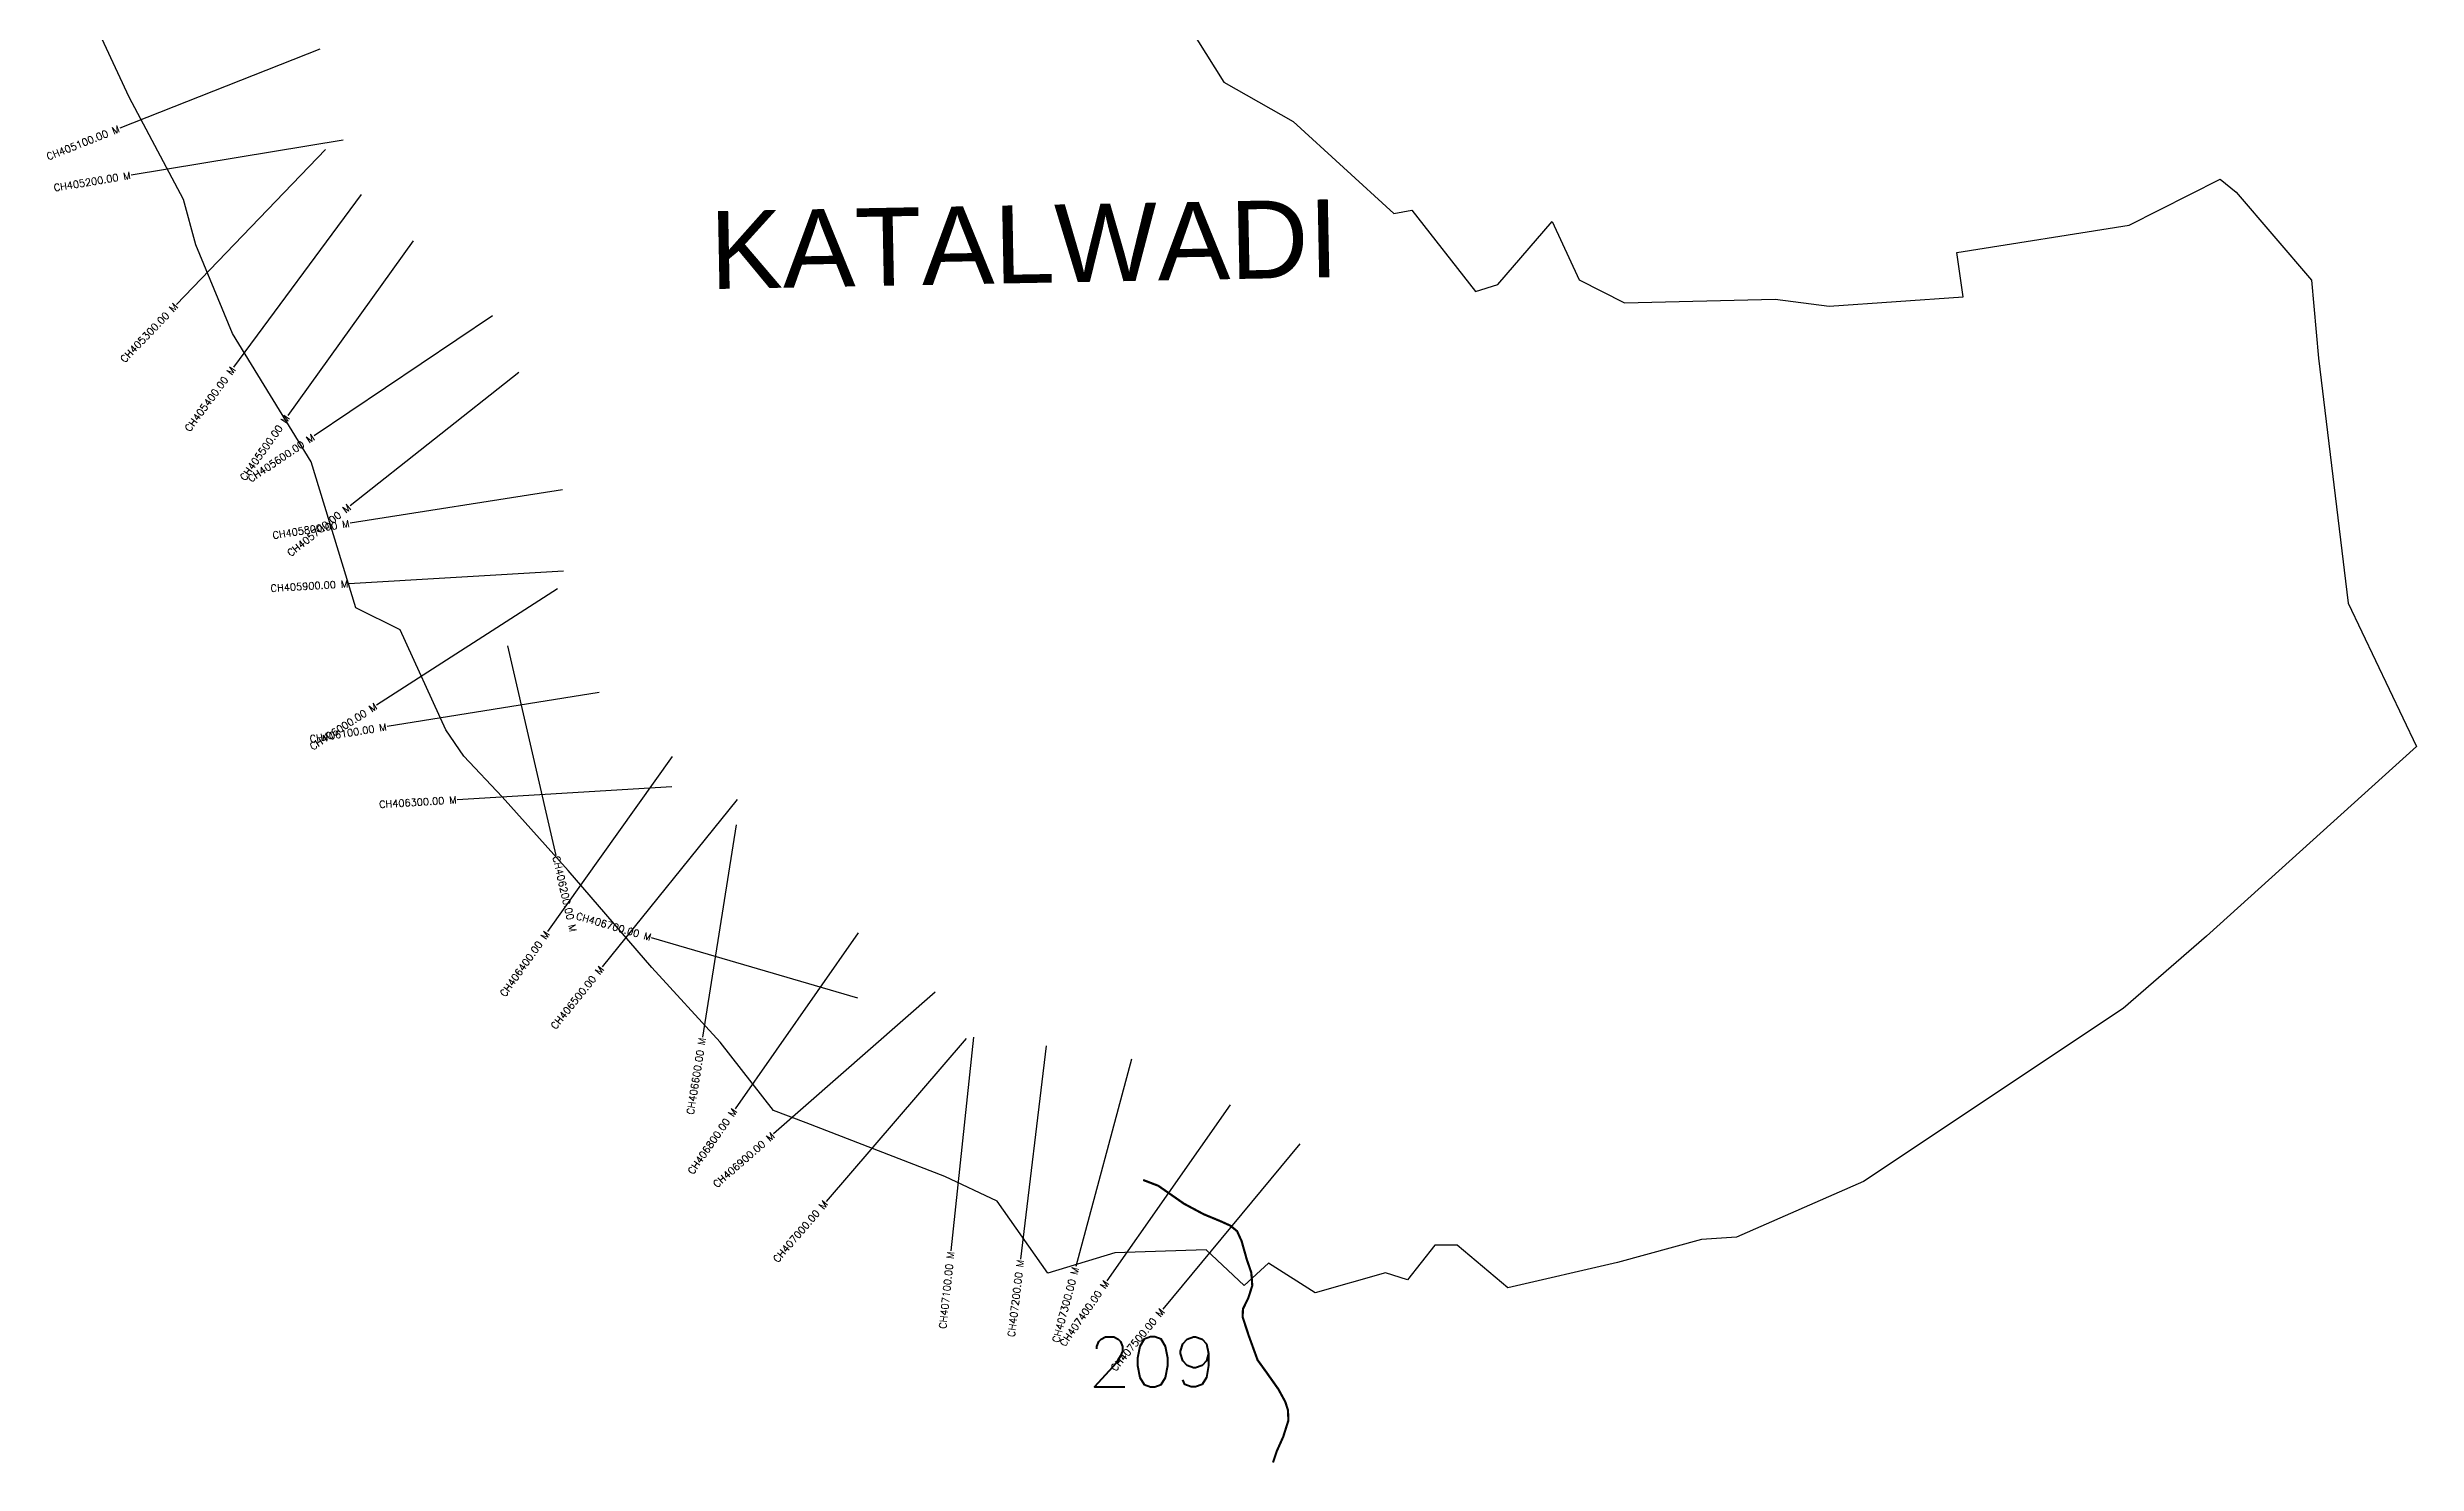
# Model space of a CAD drawing. Header units: metres. Extents: x 302061 to 305579, y 1939782 to 1943654.
# Drawn here: x 302272 to 305579, y 1939782 to 1941760 of the extents above; entities that cross this region are included whole.
import ezdxf
from ezdxf.enums import TextEntityAlignment as Align

# ---------------------------------------------------------------- set-up
doc = ezdxf.new("R2010")
doc.units = ezdxf.units.M
for name, color, linetype in [('CS', 134, 'Continuous'), ('CSMark', 6, 'Continuous'), ('NATURALLY PROTECTED', 3, 'Continuous'), ('VILLAGE NAME', 250, 'Continuous')]:
    doc.layers.add(name, color=color, linetype=linetype)
doc.styles.get("Standard").update_dxf_attribs({"font": 'simplex.shx'})

msp = doc.modelspace()

# ---------------------------------------------------------------- linework, layer by layer
at = {"color": 6, "flags": 128}
msp.add_lwpolyline([(303841, 1941828), (303914, 1941711.4), (304010.7, 1941656.1), (304151.4, 1941528), (304176.1, 1941532.7), (304265.1, 1941419.1), (304296.2, 1941428.8), (304372.2, 1941516.7), (304409.9, 1941435.3), (304473.3, 1941403.3), (304683.3, 1941408.1), (304759, 1941398.5), (304945.7, 1941411.4), (304936.8, 1941473.3), (305177.5, 1941511.6), (305304.5, 1941575.7), (305327, 1941557.6), (305432.2, 1941434.6), (305442, 1941326), (305483.3, 1940983.6), (305578.7, 1940783.6), (305285.5, 1940518.8), (305169.3, 1940418), (304806.7, 1940176.5), (304629.5, 1940098.7), (304580.6, 1940095.5), (304463.3, 1940063.1), (304310.2, 1940028), (304239.5, 1940087.3), (304208.6, 1940087.4), (304170.2, 1940038.9), (304139.7, 1940048.8), (304041.3, 1940021), (303976.2, 1940062.4), (303942.5, 1940031.1), (303889.4, 1940081.1), (303761.9, 1940076.9), (303668, 1940048.5), (303597.7, 1940148.9), (303524.6, 1940183.2), (303330.9, 1940258.2), (303285.5, 1940275.7), (303211, 1940371), (303115.4, 1940475), (302998.9, 1940610.8), (302906.4, 1940713.4), (302853.1, 1940770.3), (302828.1, 1940807), (302764.4, 1940946.4), (302702.2, 1940977.1), (302639.8, 1941181.3), (302530.4, 1941360.5), (302479.1, 1941484.1), (302461.9, 1941547.3), (302385.9, 1941690.5), (302332.1, 1941806.1)], dxfattribs=at)
at = {"layer": 'CS'}
for p, q in [((302651.9, 1941757.3), (302372.9, 1941646.8)), ((302684.8, 1941630.4), (302388.8, 1941581.5)), ((302659.8, 1941617.3), (302452, 1941401)), ((302709.9, 1941554.6), (302531.8, 1941313.2)), ((302782.2, 1941489.5), (302607.5, 1941245.7)), ((302892.9, 1941384.8), (302644, 1941217.3)), ((302929.8, 1941305.7), (302694.3, 1941119.9)), ((302990.6, 1941142.1), (302694.3, 1941095.4)), ((302992, 1941028.4), (302692.5, 1941011)), ((302983.8, 1941003.7), (302731.4, 1940841.5)), ((302914.1, 1940924.1), (302981.5, 1940631.7)), ((303042.2, 1940859.3), (302746, 1940811.4)), ((303143.9, 1940769.7), (302970, 1940525.2)), ((303143.4, 1940727.6), (302844, 1940709.3)), ((303234.6, 1940709.5), (303046.1, 1940476)), ((303233.4, 1940674.2), (303186.2, 1940378)), ((303403.1, 1940432.2), (303115.2, 1940516.7)), ((303403.7, 1940523.6), (303231.7, 1940277.8)), ((303510.9, 1940440.5), (303285.4, 1940242.7)), ((303554.3, 1940376.1), (303358.8, 1940148.5)), ((303564.7, 1940377.9), (303532.9, 1940079.6)), ((303666, 1940365.9), (303630.2, 1940068)), ((303785.2, 1940347.2), (303707.4, 1940057.5)), ((303922.5, 1940283.5), (303750.7, 1940037.5)), ((304020.1, 1940229.1), (303828.8, 1939998))]:
    msp.add_line(p, q, dxfattribs=at)
at = {"layer": 'NATURALLY PROTECTED', "const_width": 3, "flags": 128}
msp.add_lwpolyline([(303801.3, 1940178.5), (303822.4, 1940170.4), (303858.4, 1940145.3), (303885.7, 1940130.7), (303909.6, 1940120.8), (303923.1, 1940114.7), (303932.4, 1940107), (303938.7, 1940093.2), (303945.9, 1940067.6), (303952.2, 1940049.3), (303953.6, 1940031), (303948, 1940013.6), (303940.6, 1939998.5), (303940.1, 1939987.2), (303948.6, 1939961.3), (303961, 1939927.1), (303974, 1939909.1), (303990.1, 1939886.3), (303999.7, 1939868.7), (304003.4, 1939857.1), (304004, 1939842.8), (303996.8, 1939820), (303987.8, 1939799.9), (303982.5, 1939784)], dxfattribs=at)

# ---------------------------------------------------------------- texts
at = {"insert": (303724.5, 1939959.5), "char_height": 70, "attachment_point": 1}
msp.add_mtext_dynamic_manual_height_columns('209', width=95.172, gutter_width=1, heights=[0], dxfattribs=at)
at = {"layer": 'CSMark'}
for s, rotation, p in [('CH405100.00 M', 21.6007, (302372, 1941646.5)), ('CH405200.00 M', 9.3841, (302387.8, 1941581.3)), ('CH405300.00 M', 46.1421, (302451.3, 1941400.3)), ('CH405400.00 M', 53.5681, (302531.2, 1941312.4)), ('CH405500.00 M', 54.3726, (302606.9, 1941244.8)), ('CH405600.00 M', 33.9404, (302643.1, 1941216.7)), ('CH405800.00 M', 8.9504, (302693.3, 1941095.2)), ('CH405700.00 M', 38.2752, (302693.5, 1941119.3)), ('CH405900.00 M', 3.3296, (302691.6, 1941010.9)), ('CH406000.00 M', 32.7232, (302730.6, 1940840.9)), ('CH406100.00 M', 9.1805, (302745.1, 1940811.3)), ('CH406300.00 M', 3.4824, (302843, 1940709.3)), ('CH406700.00 M', 343.6414, (303114.3, 1940517)), ('CH406400.00 M', 54.5954, (302969.5, 1940524.4)), ('CH406500.00 M', 51.087, (303045.5, 1940475.3)), ('CH406600.00 M', 80.9547, (303186, 1940377)), ('CH406800.00 M', 55.0219, (303231.1, 1940277)), ('CH406900.00 M', 41.2475, (303284.6, 1940242.1)), ('CH407000.00 M', 49.3419, (303358.2, 1940147.7)), ('CH407100.00 M', 83.9203, (303532.8, 1940078.6)), ('CH407200.00 M', 83.1346, (303630, 1940067)), ('CH407300.00 M', 74.9611, (303707.1, 1940056.5)), ('CH407400.00 M', 55.081, (303750.2, 1940036.7)), ('CH407500.00 M', 50.3734, (303828.2, 1939997.2))]:
    msp.add_text(s, height=10, rotation=rotation, dxfattribs=at).set_placement(p, align=Align.MIDDLE_RIGHT)
msp.add_text('CH406200.00 M', height=10, rotation=282.9862, dxfattribs=at).set_placement((302981.7, 1940630.8), align=Align.MIDDLE_LEFT)
at = {"layer": 'VILLAGE NAME', "insert": (303195.4, 1941531), "char_height": 108.748, "attachment_point": 1, "rotation": 1.1028}
msp.add_mtext_dynamic_manual_height_columns('{\\fArial|b0|i0|c0|p34;KATALWADI}', width=1571.314, gutter_width=543.7, heights=[0], dxfattribs=at)

doc.saveas('drawing.dxf')
